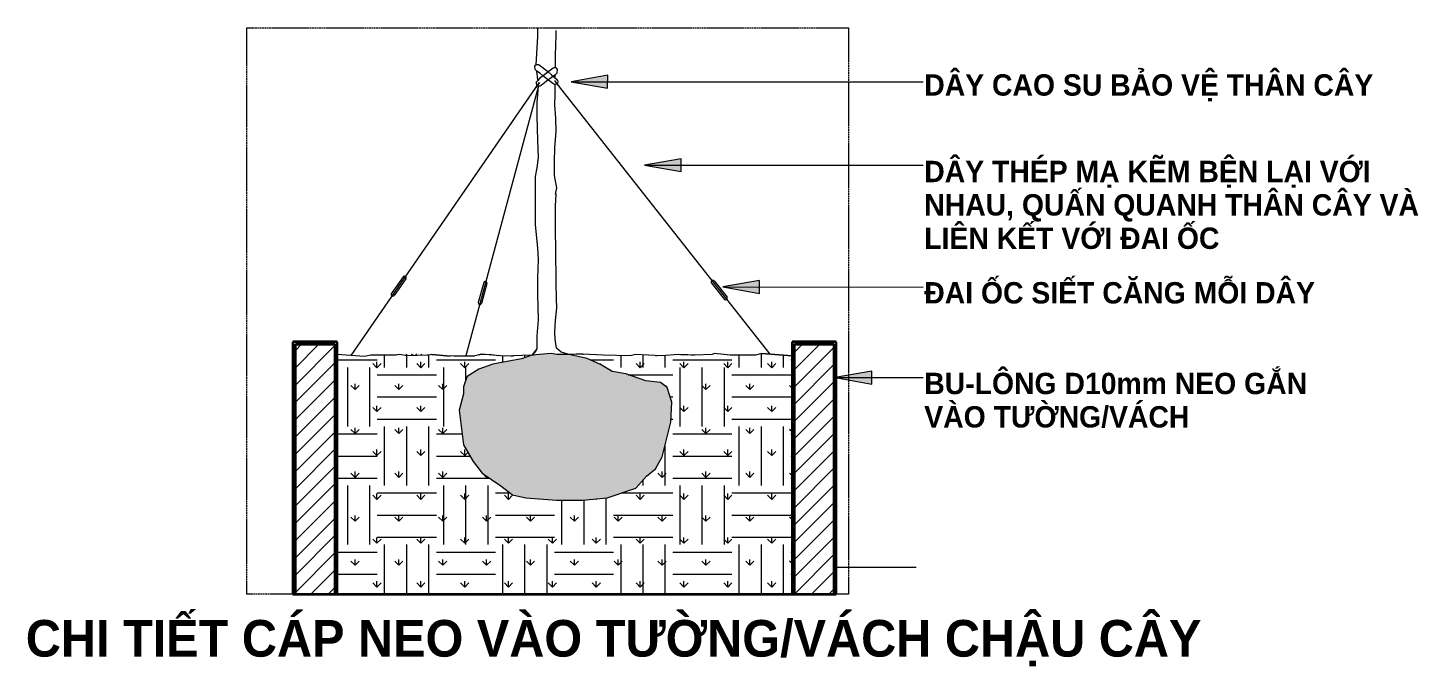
# Model space of a CAD drawing. Header units: millimetres. Extents: x 5357 to 259384, y -16348 to 109893.
# Drawn here: x 228926 to 237465, y 7193 to 11112 of the extents above; entities that cross this region are included whole.
import ezdxf

# ---------------------------------------------------------------- set-up
doc = ezdxf.new("R2010")
doc.units = ezdxf.units.MM
doc.linetypes.add('Demolished', pattern=[7.14375, 4.7625, -2.38125])
for name, color, linetype, lineweight in [('A-DETL-DEMO', 6, 'Demolished', 18), ('A-DETL-GENF-2', 255, 'Continuous', 18), ('A-DETL-GENF-3', 9, 'Continuous', 18), ('A-DETL-MEDM', 33, 'Continuous', 35), ('A-DETL-THIN-2', 151, 'Continuous', 18), ('G-ANNO-TEXT-1', 7, 'Continuous', 9), ('LSA', 250, 'Continuous', 18)]:
    doc.layers.add(name, color=color, linetype=linetype, lineweight=lineweight)
doc.styles.add('Arial_B_3', font='arialbd_0.ttf', dxfattribs={"width": 0.95, "height": 131.25})
doc.styles.add('Arial_B_4', font='arialbd_0.ttf', dxfattribs={"width": 0.95, "height": 225})
pattern_1 = [(45, (-1142601.436, -177295.6), (0, 92.4259274), [65.355, -65.355]), (45, (-1142618.766, -177278.27), (0, 92.4259274), [65.355, -65.355]), (45, (-1142636.096, -177260.94), (0, 92.4259274), [65.355, -65.355]), (135, (-1142636.096, -177249.384), (-92.4259274, 7e-15), [65.355, -65.355]), (135, (-1142618.766, -177232.054), (-92.4259274, 7e-15), [65.355, -65.355]), (135, (-1142601.436, -177214.725), (-92.4259274, 7e-15), [65.355, -65.355])]

# ---------------------------------------------------------------- blocks, each defined once
blk = doc.blocks.new('CAY XANH_CHI TIET TRONG CAY 1_dwg-2201628-CẢNH QUAN_CHI TIẾT TRỒNG CÂY')
at = {"layer": 'LSA'}
h = blk.add_hatch(dxfattribs=at)
h.set_pattern_fill('FP_61', color=256, style=0, pattern_type=2)
h.set_pattern_definition(pattern_1)
h.paths.add_polyline_path([(-12882.3, 9098.7), (-12750.4, 9102.2), (-12740.7, 9103.9), (-12779.4, 9106.8), (-12833.5, 9110.6), (-12923.4, 9105.5), (-12903, 9102.1)])
h.paths.add_polyline_path([(-12964.8, 9102.2), (-12945.1, 9102.9), (-12929.8, 9105.1), (-12964.8, 9102.9), (-12965.4, 9102.2)])
h = blk.add_hatch(dxfattribs=at)
h.set_pattern_fill('FP_61', color=256, style=0, pattern_type=2)
h.set_pattern_definition(pattern_1)
h.paths.add_polyline_path([(-11318.8, 9099.1), (-11297.5, 9100.9), (-11361.3, 9100.9), (-11320.9, 9099.2)])
for p, q in [((-12077.3, 10792.5), (-12084.5, 10846.5)), ((-12071.6, 10773.5), (-13227.1, 9100.3)), ((-12068.8, 10776.3), (-12090.4, 10744.9)), ((-11979.5, 10814.8), (-11979.6, 10814.9)), ((-11976.5, 10787.8), (-11953.4, 10758.6)), ((-11971.1, 10804.4), (-11970.7, 10824.7)), ((-11961.2, 10768.1), (-10653.4, 9108.8)), ((-12074.2, 10756.6), (-12520.9, 9097.6)), ((-12905.3, 9583.9), (-12978.6, 9479.3)), ((-12888.4, 9571.9), (-12961.4, 9467.6)), ((-12410.4, 9547.9), (-12444.4, 9424.8)), ((-12390.5, 9542.3), (-12424.3, 9419.6)), ((-11011, 9545.1), (-10931.9, 9444.8)), ((-10994.7, 9557.8), (-10915.9, 9457.8)), ((-11964, 9146), (-11971, 9199.7)), ((-11964, 9146), (-11971, 9199.7)), ((-11935, 9119.9), (-11964, 9146)), ((-11935, 9119.9), (-11964, 9146)), ((-12126.9, 9102.2), (-12103.9, 9103.6)), ((-12112, 9103.1), (-12112.9, 9102.8)), ((-12112, 9103.1), (-12112.9, 9102.8)), ((-12087.9, 9131.9), (-12112, 9103.1)), ((-12112, 9103.1), (-12087.9, 9131.9)), ((-11893.7, 9108.3), (-11935, 9119.9)), ((-11893.7, 9108.3), (-11935, 9119.9)), ((-10244.8, 7801), (-9753.6, 7801))]:
    blk.add_line(p, q, dxfattribs=at)
at = {"layer": 'LSA', "flags": 128}
for points in [[(-12088.5, 10885.7), (-12077.5, 11058.3), (-12077.5, 11112.1)], [(-11970, 10866), (-11969.6, 10941.1), (-11966, 11064.8), (-11965.3, 11094.7)], [(-11971, 9199.7), (-11972.7, 9243.7), (-11970, 9314.6), (-11962.3, 9392.2), (-11963.5, 9447.5), (-11965.6, 9546), (-11966.4, 9620.5), (-11967, 9681.3), (-11967.8, 9765.1), (-11968.7, 9856.3), (-11969.3, 9917.2), (-11970, 9984.2), (-11970, 10018.6), (-11965.7, 10091.7), (-11970, 10091.7), (-11961.4, 10130.4), (-11971.5, 10183.5), (-11975.8, 10205), (-11975.8, 10288.1), (-11972.9, 10377), (-11968.6, 10424.4), (-11965.7, 10477.4), (-11967.1, 10557.7), (-11974.2, 10639.5), (-11972.4, 10703.6), (-11971.7, 10764.6)], [(-12112, 9103.1), (-12081.3, 9141.3), (-12081.3, 9221.2), (-12073.7, 9320.1), (-12077.5, 9476), (-12077.5, 9574.9), (-12073.7, 9689), (-12077.5, 9761.3), (-12092.7, 9902), (-12092.7, 9985.7), (-12092.7, 10122.6), (-12092.7, 10198.7), (-12081.3, 10251.9), (-12073.7, 10316.6), (-12077.5, 10419.3), (-12081.3, 10571.4), (-12081.3, 10655.1), (-12077.5, 10700.7), (-12073.8, 10756.5)], [(-12729.1, 9105.8), (-12682.7, 9102.2), (-12617.2, 9095.7)], [(-12592.4, 9096.2), (-12547.3, 9098.7), (-12497.5, 9098.7), (-12464.1, 9098.7)], [(-12442.9, 9104.3), (-12426.2, 9109.3), (-12362.1, 9105.8), (-12320.5, 9099.8)], [(-12244.4, 9098.1), (-12237.3, 9098.7), (-12227.5, 9098.7)], [(-11801.8, 9109.3), (-11799.1, 9109.3), (-11797.8, 9109.1)], [(-11199.7, 9105.8), (-11157.7, 9105.8), (-11115, 9102.2)], [(-10701.6, 9112.9), (-10648.2, 9109.3), (-10516.8, 9097.4)]]:
    blk.add_lwpolyline(points, dxfattribs=at)
for points in [[(-12046.5, 10817.3), (-12066.6, 10833.1), (-12074.1, 10839.1), (-12083.4, 10845.5), (-12089.9, 10851.3), (-12093.8, 10856.8), (-12095.4, 10863.3), (-12096.3, 10870.3), (-12095.7, 10877.6), (-12092, 10882.5), (-12089.2, 10885.6), (-12084.7, 10886.5), (-12080.4, 10886.8), (-12074.9, 10885.9), (-12069.8, 10885.1), (-12019, 10845.1), (-11994.1, 10823), (-11976.9, 10809.9), (-11963, 10796.7), (-11956.3, 10788.2), (-11955.5, 10780.7), (-11956.4, 10773.1), (-11958, 10770.3), (-11961.7, 10767), (-11966.5, 10765.2), (-11970.8, 10764.6), (-11975.2, 10765), (-11979.5, 10765.9), (-11986.1, 10769.6)], [(-12027.6, 10784.7), (-11987.2, 10812.6), (-11979.6, 10818.5), (-11970.3, 10825), (-11963.9, 10830.8), (-11959.9, 10836.3), (-11958.3, 10842.7), (-11957.4, 10849.7), (-11958, 10857.1), (-11961.6, 10862), (-11964.4, 10865), (-11969, 10866), (-11973.3, 10866.3), (-11978.8, 10865.4), (-11983.8, 10864.6), (-12050.6, 10813.7), (-12067.4, 10800.2), (-12081, 10786.7), (-12087.5, 10778.1), (-12088.1, 10770.5), (-12087, 10762.9), (-12085.4, 10760.2), (-12081.6, 10757), (-12076.7, 10755.3), (-12072.4, 10754.8), (-12068.1, 10755.3), (-12063.7, 10756.4), (-12057.2, 10760.2)]]:
    blk.add_lwpolyline(points, close=True, dxfattribs=at)
at = {"layer": 'LSA'}
for centre, radius, start, end in [((-12897, 9577.6), 10.4, 323.65465, 146.87676), ((-12969.1, 9474.7), 10.5, 154.18719, 317.49295), ((-12400.5, 9544.8), 10.4, 343.23526, 166.45737), ((-11003, 9551.6), 10.4, 36.91877, 220.14088), ((-12434, 9423.7), 10.5, 173.7678, 337.07357), ((-10924.9, 9452.5), 10.5, 227.45131, 30.75708)]:
    blk.add_arc(centre, radius, start, end, dxfattribs=at)

msp = doc.modelspace()

# ---------------------------------------------------------------- hatches: boundary and pattern name
at = {"layer": 'A-DETL-GENF-2'}
msp.add_hatch(color=256, dxfattribs=at).paths.add_polyline_path([(232249.3, 8211.2), (232334.4, 8211.4), (232484.1, 8227.1), (232659.4, 8285.4), (232726.2, 8359.6), (232781.9, 8404.2), (232822.7, 8478.4), (232874.7, 8689.9), (232881.9, 8813.6), (232853.5, 8904.6), (232810.8, 8933.8), (232721.9, 8943.9), (232596.4, 8987.9), (232513.5, 9002.5), (232443.6, 9045.5), (232358.4, 9081.9), (232249.3, 9105.8), (232175.1, 9107), (232140.6, 9113), (232021.1, 9102.6), (231958, 9079.8), (231777.4, 9045), (231695.9, 9016.9), (231623.8, 8971.9), (231601.5, 8908.8), (231601.5, 8864.3), (231575.7, 8763), (231601.5, 8551.6), (231660.9, 8448.7), (231716.6, 8378.2), (231831.7, 8300.3), (231902.2, 8244.6), (231983.9, 8226.1), (232175.1, 8211.2)])
at = {"layer": 'A-DETL-GENF-3'}
h = msp.add_hatch(dxfattribs=at)
h.set_pattern_fill('FP_68', color=256, style=0, pattern_type=2)
h.set_pattern_definition([(0, (244136.265, 0), (304.8, 76.2), [25.146, -203.454, 25.146, -203.454, -1219.2]), (0, (244136.265, 0), (304.8, 76.2), [-457.2, 25.146, -432.054, 25.146, -203.454, -533.4]), (0, (244136.265, 0), (304.8, 76.2), [-1143, 25.146, -127.254, 25.146, -355.854]), (120, (244250.565, 38.1), (-218.39114, 225.86454), [25.146, -203.454, 25.146, -203.454, -1219.2]), (120, (244250.565, 38.1), (-218.39114, 225.86454), [-457.2, 25.146, -432.054, 25.146, -203.454, -533.4]), (120, (244250.565, 38.1), (-218.39114, 225.86454), [-1143, 25.146, -127.254, 25.146, -355.854]), (240, (244288.665, 190.5), (-86.40886, -302.06454), [25.146, -203.454, 25.146, -203.454, -1219.2]), (240, (244288.665, 190.5), (-86.40886, -302.06454), [-457.2, 25.146, -432.054, 25.146, -203.454, -533.4]), (240, (244288.665, 190.5), (-86.40886, -302.06454), [-1143, 25.146, -127.254, 25.146, -355.854])])
h.paths.add_polyline_path([(233634.4, 7634.4), (233634.4, 9169.4), (233876.4, 9169.4), (233876.4, 7634.4), (233891.4, 7634.4), (233891.4, 9184.4), (233619.4, 9184.4), (233619.4, 7634.4)])
h.paths.add_polyline_path([(230554.1, 7634.4), (230569.1, 7634.4), (230569.1, 9169.4), (230811.1, 9169.4), (230811.1, 7634.4), (230826.1, 7634.4), (230826.1, 9184.4), (230554.1, 9184.4), (230554.1, 7975.7)])
h = msp.add_hatch(dxfattribs=at)
h.set_pattern_fill('FP_67', color=256, style=0, pattern_type=2)
h.set_pattern_definition([(45, (244136.265, 0), (-53.033, 53.033), [])])
h.paths.add_polyline_path([(233634.4, 7634.4), (233876.4, 7634.4), (233876.4, 9169.4), (233634.4, 9169.4), (233634.4, 7975.7)])
h.paths.add_polyline_path([(230811.1, 7634.4), (230811.1, 9169.4), (230569.1, 9169.4), (230569.1, 7634.4)])
h = msp.add_hatch(dxfattribs=at)
h.set_pattern_fill('FP_65', color=256, style=0, pattern_type=2)
h.set_pattern_definition([(0, (244136.27, 0), (362.902, 362.902), [362.902, -362.902]), (0, (244136.27, 136.1), (362.902, 362.902), [362.902, -362.902]), (0, (244136.27, 272.18), (362.902, 362.902), [362.902, -362.902]), (90, (244181.63, 317.54), (-362.902, 362.903), [362.902, -362.902]), (90, (244317.7, 317.54), (-362.902, 362.903), [362.902, -362.902]), (90, (244453.8, 317.54), (-362.902, 362.903), [362.902, -362.902])])
h.paths.add_polyline_path([(231851.2, 7634.4), (233619.4, 7634.4), (233619.4, 9097.3), (233434.6, 9112.9), (233395.4, 9102.2), (233231.5, 9103), (233142.4, 9112.9), (233128.2, 9105.8), (233021.3, 9102.2), (232922.2, 9106.4), (232815.4, 9099.2), (232657.9, 9105.8), (232624.3, 9098.7), (232434.9, 9104.1), (232328.6, 9109.3), (232266.8, 9108.8), (232175.1, 9107), (232249.3, 9105.8), (232364.7, 9079.7), (232443.6, 9045.5), (232515.3, 9001.5), (232597.9, 8987.7), (232721.9, 8943.9), (232810.8, 8933.8), (232853.5, 8904.6), (232881.9, 8813.6), (232874.7, 8689.9), (232822.7, 8478.4), (232781.9, 8404.2), (232726.2, 8359.6), (232659.4, 8285.4), (232484.1, 8227.1), (232332.8, 8211.2), (232173.2, 8211.2), (231983.9, 8226.1), (231902.2, 8244.6), (231831.7, 8300.3), (231716.6, 8378.2), (231660.9, 8448.7), (231601.5, 8551.6), (231575.6, 8764.1), (231601.5, 8864.3), (231601.5, 8908.8), (231623.8, 8971.9), (231695.9, 9016.9), (231781, 9046.2), (231958, 9079.8), (232021.1, 9102.6), (231851.2, 9096.7), (231711.7, 9109.3), (231672.2, 9098.7), (231519.1, 9095.7), (231407.2, 9105.8), (231385.8, 9102.2), (231254, 9098.7), (231208.6, 9105.4), (231186.3, 9102.2), (231033.1, 9102.2), (230993.9, 9095.1), (230826.1, 9105.4), (230826.1, 7634.4), (231672.2, 7634.4)])
h = msp.add_hatch(dxfattribs=at)
h.set_pattern_fill('FP_66', color=256, style=0, pattern_type=2)
h.set_pattern_definition([(90, (244136.27, 0), (-134.704, 134.704), [35.719, -233.689]), (45, (244136.27, 0), (-134.7038, 134.7038), [35.719, -154.781]), (135, (244136.27, 0), (-134.7038, -134.7038), [35.719, -154.781])])
h.paths.add_polyline_path([(231851.2, 7634.4), (233619.4, 7634.4), (233619.4, 9097.3), (233434.6, 9112.9), (233395.4, 9102.2), (233231.5, 9103), (233142.4, 9112.9), (233128.2, 9105.8), (233021.3, 9102.2), (232922.2, 9106.4), (232815.4, 9099.2), (232657.9, 9105.8), (232624.3, 9098.7), (232434.9, 9104.1), (232328.6, 9109.3), (232266.8, 9108.8), (232175.1, 9107), (232249.3, 9105.8), (232364.7, 9079.7), (232443.6, 9045.5), (232515.3, 9001.5), (232597.9, 8987.7), (232721.9, 8943.9), (232810.8, 8933.8), (232853.5, 8904.6), (232881.9, 8813.6), (232874.7, 8689.9), (232822.7, 8478.4), (232781.9, 8404.2), (232726.2, 8359.6), (232659.4, 8285.4), (232484.1, 8227.1), (232332.8, 8211.2), (232173.2, 8211.2), (231983.9, 8226.1), (231902.2, 8244.6), (231831.7, 8300.3), (231716.6, 8378.2), (231660.9, 8448.7), (231601.5, 8551.6), (231575.6, 8764.1), (231601.5, 8864.3), (231601.5, 8908.8), (231623.8, 8971.9), (231695.9, 9016.9), (231781, 9046.2), (231958, 9079.8), (232021.1, 9102.6), (231851.2, 9096.7), (231711.7, 9109.3), (231672.2, 9098.7), (231519.1, 9095.7), (231407.2, 9105.8), (231385.8, 9102.2), (231254, 9098.7), (231208.6, 9105.4), (231186.3, 9102.2), (231033.1, 9102.2), (230993.9, 9095.1), (230826.1, 9105.4), (230826.1, 7634.4), (231672.2, 7634.4)])
at = {"layer": 'G-ANNO-TEXT-1'}
for points in [[(232262.1, 10780.9), (232487.1, 10741.2), (232487.2, 10820.5)], [(232714.1, 10268.6), (232939.1, 10229), (232939.1, 10308.3)], [(233194.7, 9520.9), (233419.7, 9481.1), (233419.7, 9560.5)], [(233885, 8964.4), (234110, 8924.7), (234110, 9004.1)]]:
    msp.add_hatch(color=256, dxfattribs=at).paths.add_polyline_path(points)

# ---------------------------------------------------------------- linework, layer by layer
at = {"layer": 'A-DETL-DEMO'}
for p, q in [((230271.4, 11112.1), (233966.4, 11112.1)), ((230271.4, 7634.4), (230271.4, 11112.1)), ((233966.4, 11112.1), (233966.4, 7634.4)), ((233966.4, 7634.4), (230271.4, 7634.4))]:
    msp.add_line(p, q, dxfattribs=at)
at = {"layer": 'A-DETL-MEDM'}
for p, q in [((230826.1, 9184.4), (230554.1, 9184.4)), ((230554.1, 9184.4), (230554.1, 7634.4)), ((230569.1, 7634.4), (230569.1, 9169.4)), ((230569.1, 9169.4), (230811.1, 9169.4)), ((230811.1, 9169.4), (230811.1, 7634.4)), ((230826.1, 7634.4), (230826.1, 9184.4)), ((233891.4, 9184.4), (233619.4, 9184.4)), ((233619.4, 9184.4), (233619.4, 7634.4)), ((233634.4, 7634.4), (233634.4, 9169.4)), ((233634.4, 9169.4), (233876.4, 9169.4)), ((233876.4, 9169.4), (233876.4, 7634.4)), ((233891.4, 7634.4), (233891.4, 9184.4)), ((230554.1, 7634.4), (230569.1, 7634.4)), ((230569.1, 7634.4), (230811.1, 7634.4)), ((230811.1, 7634.4), (230826.1, 7634.4)), ((230826.1, 7634.4), (233619.4, 7634.4)), ((233619.4, 7634.4), (233634.4, 7634.4)), ((233634.4, 7634.4), (233876.4, 7634.4)), ((233876.4, 7634.4), (233891.4, 7634.4))]:
    msp.add_line(p, q, dxfattribs=at)
at = {"layer": 'A-DETL-THIN-2'}
for p, q in [((230993.9, 9095.1), (230826.1, 9105.4)), ((231033.1, 9102.2), (230993.9, 9095.1)), ((231186.3, 9102.2), (231033.1, 9102.2)), ((231211.2, 9105.8), (231186.3, 9102.2)), ((231254, 9098.7), (231211.2, 9105.8)), ((231385.8, 9102.2), (231254, 9098.7)), ((231407.2, 9105.8), (231385.8, 9102.2)), ((231519.1, 9095.7), (231407.2, 9105.8)), ((231672.2, 9098.7), (231519.1, 9095.7)), ((231711.7, 9109.3), (231672.2, 9098.7)), ((231851.2, 9096.7), (231711.7, 9109.3)), ((231958, 9079.8), (231781, 9046.2)), ((232021.1, 9102.6), (231851.2, 9096.7)), ((232021.1, 9102.6), (231958, 9079.8)), ((232140.6, 9113), (232021.1, 9102.6)), ((232175.1, 9107), (232140.6, 9113)), ((232294.4, 9109.3), (232175.1, 9107)), ((232249.3, 9105.8), (232175.1, 9107)), ((232361, 9081.3), (232249.3, 9105.8)), ((232334.4, 9109.3), (232294.4, 9109.3)), ((232459.3, 9102.8), (232334.4, 9109.3)), ((232443.6, 9045.5), (232361, 9081.3)), ((232625.8, 9098.7), (232459.3, 9102.8)), ((232657.9, 9105.8), (232625.8, 9098.7)), ((232817.5, 9099.1), (232657.9, 9105.8)), ((232922.2, 9106.4), (232817.5, 9099.1)), ((233021.3, 9102.2), (232922.2, 9106.4)), ((233128.2, 9105.8), (233021.3, 9102.2)), ((233142.4, 9112.9), (233128.2, 9105.8)), ((233238.7, 9102.2), (233142.4, 9112.9)), ((233395.4, 9102.2), (233238.7, 9102.2)), ((233434.6, 9112.9), (233395.4, 9102.2)), ((233619.4, 9097.3), (233434.6, 9112.9)), ((231623.8, 8971.9), (231613.9, 8943.9)), ((231695.9, 9016.9), (231623.8, 8971.9)), ((231781, 9046.2), (231695.9, 9016.9)), ((232515.3, 9001.5), (232443.6, 9045.5)), ((232597.9, 8987.7), (232515.3, 9001.5)), ((232721.9, 8943.9), (232597.9, 8987.7)), ((231613.9, 8943.9), (231601.5, 8908.8)), ((231601.5, 8908.8), (231601.5, 8864.3)), ((232810.8, 8933.8), (232721.9, 8943.9)), ((232853.5, 8904.6), (232810.8, 8933.8)), ((232881.9, 8813.6), (232853.5, 8904.6)), ((231601.5, 8864.3), (231575.6, 8764.1)), ((232874.7, 8689.9), (232881.9, 8813.6)), ((231575.6, 8764.1), (231601.5, 8551.6)), ((232822.7, 8478.4), (232874.7, 8689.9)), ((231601.5, 8551.6), (231660.9, 8448.7)), ((232781.9, 8404.2), (232822.7, 8478.4)), ((231660.9, 8448.7), (231716.6, 8378.2)), ((231716.6, 8378.2), (231831.7, 8300.3)), ((232726.2, 8359.6), (232781.9, 8404.2)), ((231831.7, 8300.3), (231902.2, 8244.6)), ((232484.1, 8227.1), (232659.4, 8285.4)), ((232659.4, 8285.4), (232726.2, 8359.6)), ((231902.2, 8244.6), (231983.9, 8226.1)), ((231983.9, 8226.1), (232173.2, 8211.2)), ((232173.2, 8211.2), (232332.8, 8211.2)), ((232332.8, 8211.2), (232484.1, 8227.1))]:
    msp.add_line(p, q, dxfattribs=at)
at = {"layer": 'G-ANNO-TEXT-1'}
for p, q in [((232487.2, 10820.5), (232262.1, 10780.9)), ((232262.1, 10780.9), (232487.1, 10741.2)), ((232262.1, 10780.9), (234424.2, 10780.1)), ((232487.1, 10741.2), (232487.2, 10820.5)), ((232939.1, 10308.3), (232714.1, 10268.6)), ((232714.1, 10268.6), (232939.1, 10229)), ((232714.1, 10268.6), (234424.2, 10268.6)), ((232939.1, 10229), (232939.1, 10308.3)), ((233419.7, 9560.5), (233194.7, 9520.9)), ((233194.7, 9520.9), (233419.7, 9481.1)), ((233194.7, 9520.9), (234424.2, 9520.1)), ((233419.7, 9481.1), (233419.7, 9560.5)), ((234110, 9004.1), (233885, 8964.4)), ((234110, 8924.7), (234110, 9004.1)), ((233885, 8964.4), (234110, 8924.7)), ((233885, 8964.4), (234424.2, 8964.4))]:
    msp.add_line(p, q, dxfattribs=at)

# ---------------------------------------------------------------- block references
at = {"layer": 'LSA'}
msp.add_blockref('CAY XANH_CHI TIET TRONG CAY 1_dwg-2201628-CẢNH QUAN_CHI TIẾT TRỒNG CÂY', (244136.3, 0), dxfattribs=at)

# ---------------------------------------------------------------- texts
at = {"layer": 'G-ANNO-TEXT-1', "attachment_point": 4, "line_spacing_factor": 0.936439}
for s, insert, char_height, width, style in [('\\pt855.00056,1709.99981,2565.00038,3419.99963,4275.00019,5129.99944,5985,6840.00056,7694.99981,8550.00038,9404.99963,10260.00019,11114.99944,11970,12825.00056,13679.99981,14535.00038,15389.99963,16245.00019,17099.99944,17955,18810.00056,19664.99981,20520.00038,21374.99963,22230.00019,23084.99944,23940,24795.00056,25649.99981,26505.00038,27359.99963;DÂY CAO SU BẢO VỆ THÂN CÂY', (234431.7, 10744.2), 131.25, 3332.362, 'Arial_B_3'), ('\\pt855.00056,1709.99981,2565.00038,3419.99963,4275.00019,5129.99944,5985,6840.00056,7694.99981,8550.00038,9404.99963,10260.00019,11114.99944,11970,12825.00056,13679.99981,14535.00038,15389.99963,16245.00019,17099.99944,17955,18810.00056,19664.99981,20520.00038,21374.99963,22230.00019,23084.99944,23940,24795.00056,25649.99981,26505.00038,27359.99963;DÂY THÉP MẠ KẼM BỆN LẠI VỚI NHAU, QUẤN QUANH THÂN CÂY VÀ LIÊN KẾT VỚI ĐAI ỐC ', (234431.7, 10024.2), 131.25, 3303.863, 'Arial_B_3'), ('\\pt855.00056,1709.99981,2565.00038,3419.99963,4275.00019,5129.99944,5985,6840.00056,7694.99981,8550.00038,9404.99963,10260.00019,11114.99944,11970,12825.00056,13679.99981,14535.00038,15389.99963,16245.00019,17099.99944,17955,18810.00056,19664.99981,20520.00038,21374.99963,22230.00019,23084.99944,23940,24795.00056,25649.99981,26505.00038,27359.99963;ĐAI ỐC SIẾT CĂNG MỖI DÂY', (234431.7, 9484.2), 131.25, 3355.875, 'Arial_B_3'), ('\\pt855.00056,1709.99981,2565.00038,3419.99963,4275.00019,5129.99944,5985,6840.00056,7694.99981,8550.00038,9404.99963,10260.00019,11114.99944,11970,12825.00056,13679.99981,14535.00038,15389.99963,16245.00019,17099.99944,17955,18810.00056,19664.99981,20520.00038,21374.99963,22230.00019,23084.99944,23940,24795.00056,25649.99981,26505.00038,27359.99963;BU-LÔNG D10mm NEO GẮN VÀO TƯỜNG/VÁCH', (234431.7, 8824.2), 131.25, 2502.3, 'Arial_B_3'), ('\\pt855,1710,2565,3420,4275,5130,5985,6840,7695,8550,9405,10260,11115,11970,12825,13680,14535,15390,16245,17100,17955,18810,19665,20520,21375,22230,23085,23940,24795,25650,26505,27360;CHI TIẾT CÁP NEO VÀO TƯỜNG/VÁCH CHẬU CÂY', (228913.4, 7334.5), 225, 8341.95, 'Arial_B_4')]:
    msp.add_mtext(s, dxfattribs=dict(at, insert=insert, char_height=char_height, width=width, style=style))

doc.saveas('drawing.dxf')
